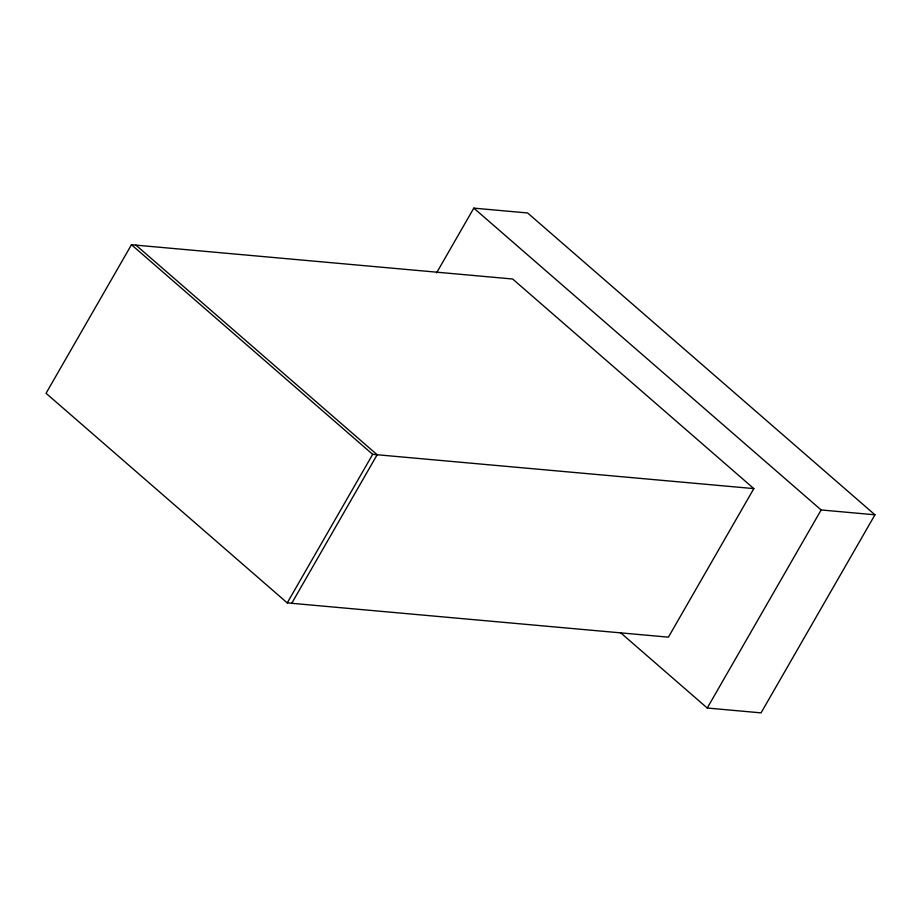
<?xml version="1.0" encoding="UTF-8"?>
<svg xmlns="http://www.w3.org/2000/svg" width="921" height="921" viewBox="0 0 921 921"><rect width="100%" height="100%" fill="white"/><g stroke="black" fill="none" stroke-linecap="round" stroke-linejoin="round"><path stroke-width="1.38" d="M131.473 244.733L46.05 393.29L287.248 602.898L668.416 637.159L753.839 488.602L512.64 279.005L131.473 244.733L372.671 454.341L753.839 488.602M436.566 272.904L473.808 208.134L527.618 212.97L874.95 514.804L761.057 712.866L707.247 708.03L620.409 632.577M287.248 602.898L372.671 454.341M291.738 603.301L377.15 454.744L135.951 245.136M707.247 708.03L821.141 509.958L874.95 514.804M473.808 208.134L821.141 509.958"/></g></svg>
